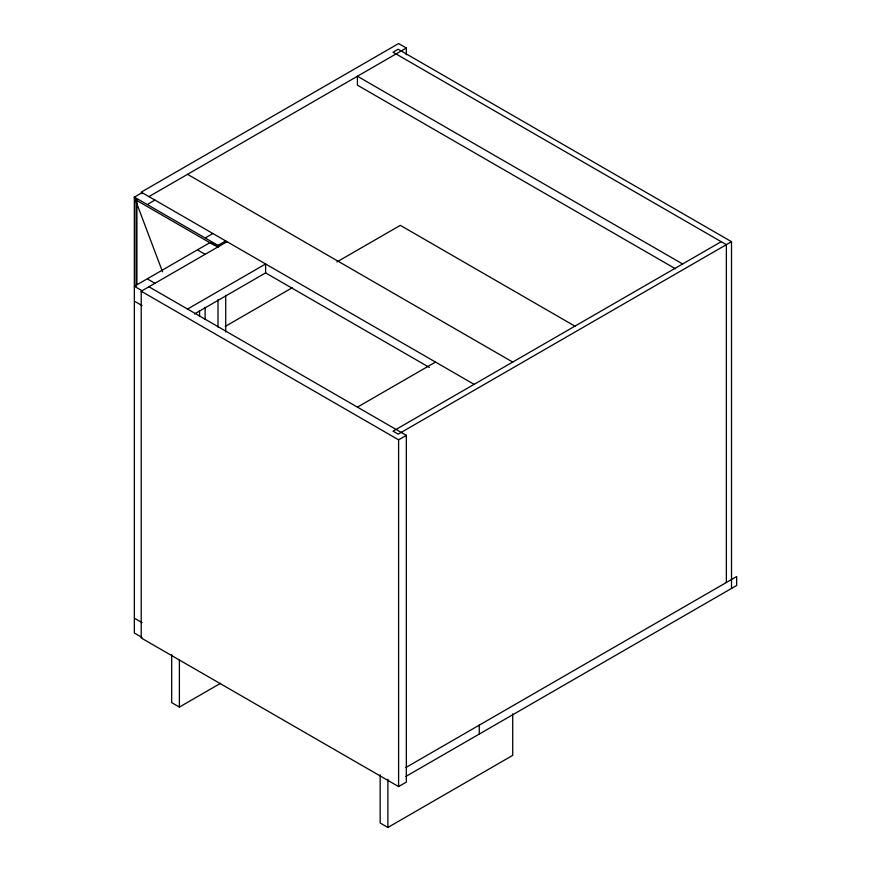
<?xml version="1.0" encoding="UTF-8"?>
<svg xmlns="http://www.w3.org/2000/svg" width="871" height="871" viewBox="0 0 871 871"><rect width="100%" height="100%" fill="white"/><g stroke="black" fill="none" stroke-linecap="round" stroke-linejoin="round"><path stroke-width="1.31" d="M142.071 637.485L134.352 633.021L134.352 197.107L142.071 192.654L142.071 193.645M148.93 196.617L406.332 48.003L406.332 54.808M148.081 204.043L154.94 200.08M212.851 233.515L205.992 237.478L205.992 238.469M216.28 246.395L225.72 240.951L225.72 241.942M148.93 286.766L406.332 435.369L406.332 782.125L398.602 786.578L141.211 637.975L141.211 291.23L227.015 241.692M187.548 309.063L265.622 263.978L265.622 272.895L194.538 313.941M225.251 326.418L292.221 287.757M336.87 261.975L400.322 225.349L575.459 326.462M357.426 407.138L435.5 362.064M721.21 241.692L393.028 431.167L398.178 434.139L731.509 241.692L731.509 588.437M141.211 291.23L398.602 439.833L406.332 435.369M171.674 654.426L171.674 702.625L179.393 707.078L220.613 683.278M405.886 767.514L736.648 576.558L736.648 585.475L405.886 776.431M380.159 774.798L380.159 822.997L387.878 827.45L512.714 755.375L512.714 713.872M406.332 48.003L398.602 43.55L141.211 192.153L474.107 384.351M731.509 241.692L398.178 49.244L393.028 52.216L726.36 244.664L726.36 582.503M682.603 263.978L357.426 76.245L357.426 85.162L675.526 268.812M187.548 174.32L512.714 362.064M162.55 271.839L134.352 197.107L218.861 245.905M265.568 272.873L429.338 367.42M218 246.896L210.281 242.432L134.352 286.276L142.071 290.729L142.071 291.72M134.352 197.107L136.061 200.08L214.059 245.11M198.272 250.358L205.131 254.321M148.081 279.341L154.94 283.304M135.201 301.627L142.071 305.59M135.201 618.66L142.071 622.623M479.257 725.162L479.257 734.079M398.602 439.833L398.602 786.578M387.878 779.251L387.878 827.45M225.72 295.269L225.72 332.003M218 245.404L218 247.386M218 299.722L218 327.06M205.131 307.278L205.131 319.526M199.557 310.86L199.557 316.304M179.393 660.218L179.393 707.078M136.921 199.59L136.921 284.577M136.061 200.08L136.061 286.439"/></g></svg>
